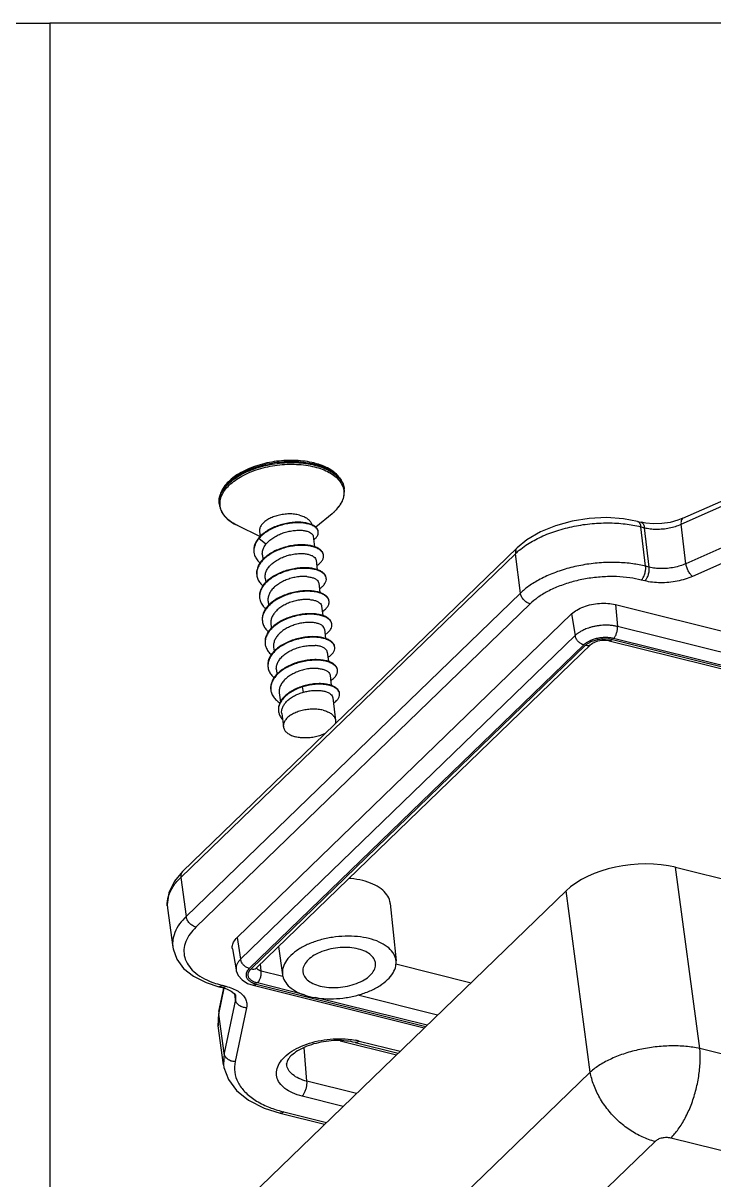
# Model space of a CAD drawing. Header units: millimetres. Extents: x 1786 to 3857, y -2202 to -1928.
# Drawn here: x 3268.1 to 3298.3, y -2129.1 to -2078.5 of the extents above; entities that cross this region are included whole.
import ezdxf

# ---------------------------------------------------------------- set-up
doc = ezdxf.new("R2010")
doc.units = ezdxf.units.MM
doc.layers.add('3_ALL_AXES', color=7, linetype='Continuous')

# ---------------------------------------------------------------- blocks, each defined once
blk = doc.blocks.new('*u238')
at = {"color": 7, "linetype": 'Continuous'}
for p, q in [((2.655, 8.174, 0), (16.872, 21.926, 0)), ((5.485, 5.141, 0), (19.702, 18.893, 0)), ((-21.062, 13.769, 0), (1.971, 8.027, 0)), ((6.547, -2.784, 0), (21.18, 11.371, 0)), ((-22.334, 9.854, 0), (0.698, 4.112, 0)), ((18.891, 6.88, 0), (17.02, 7.347, 0)), ((19.046, 6.94, 0), (17.101, 7.425, 0)), ((16.288, 6.639, 0), (18.086, 6.19, 0)), ((15.711, 6.081, 0), (17.874, 5.542, 0)), ((5.485, 5.141, 0), (6.547, -2.784, 0)), ((17.874, 5.542, 0), (18.001, 4.072, 0)), ((20.511, 2.329, 0), (21.009, 4.682, 0)), ((21.499, 4.319, 0), (21.521, 4.827, 0)), ((21.52, 4.83, 0), (21.749, 3.121, 0)), ((0.698, 4.112, 0), (1.76, -3.814, 0)), ((15.597, 3.783, 0), (13.799, 4.231, 0)), ((15.769, 3.85, 0), (13.889, 4.318, 0)), ((16.416, 3.772, 0), (13.958, 4.385, 0)), ((21.001, 1.966, 0), (21.499, 4.319, 0)), ((21.499, 4.319, 0), (21.728, 2.61, 0)), ((12.625, 3.096, 0), (17.521, 1.875, 0)), ((20.09, 1.293, 0), (12.673, 3.142, 0)), ((20.228, 1.347, 0), (12.745, 3.212, 0)), ((21.749, 3.121, 0), (21.728, 2.61, 0)), ((12.161, 2.647, 0), (15.654, 1.776, 0)), ((21.728, 2.61, 0), (21.487, 1.474, 0)), ((21.723, 2.493, 0), (21.728, 2.611, 0)), ((1.76, -3.814, 0), (-21.948, 2.097, 0)), ((21.723, 2.493, 0), (21.506, 1.468, 0)), ((17.985, 1.759, 0), (20.042, 1.246, 0)), ((20.995, 1.816, 0), (21.001, 1.966, 0)), ((20.995, 1.813, 0), (20.995, 1.816, 0)), ((21.001, 1.966, 0), (21.031, 1.741, 0)), ((13.986, 0.415, 0), (10.701, 1.234, 0)), ((21.574, 1.447, 0), (21.387, 1.504, 0)), ((21.578, 1.347, 0), (21.419, 1.387, 0)), ((21.733, 1.407, 0), (21.574, 1.447, 0)), ((20.082, 0.585, 0), (5.453, -13.567, 0)), ((20.319, 0.632, 0), (5.69, -13.519, 0)), ((5.768, -13.539, 0), (20.398, 0.613, 0)), ((18.924, 0.961, 0), (19.872, 0.724, 0)), ((19.119, -0.347, 0), (18.942, 0.887, 0)), ((19.872, 0.724, 0), (19.901, 0.409, 0)), ((21.132, -0.252, 0), (20.97, 0.677, 0)), ((6.146, -13.943, 0), (20.775, 0.208, 0)), ((14.234, -2.235, 0), (13.98, 0.281, 0)), ((20.93, -0.737, 0), (20.775, 0.208, 0)), ((23.737, -0.319, 0), (23.737, -0.318, 0)), ((23.97, -2.027, 0), (23.737, -0.318, 0)), ((20.93, -0.737, 0), (6.301, -14.889, 0)), ((8.117, -15.33, 0), (22.728, -1.196, 0)), ((8.543, -15.798, 0), (23.154, -1.664, 0)), ((23.388, -3.374, 0), (23.154, -1.664, 0)), ((23.388, -3.374, 0), (8.758, -17.526, 0)), ((23.313, -3.631, 0), (8.683, -17.784, 0)), ((-19.234, -7.91, 0), (4.468, -13.819, 0)), ((4.516, -13.772, 0), (-19.185, -7.863, 0)), ((4.654, -13.718, 0), (-19.048, -7.809, 0)), ((-19.403, -8.432, 0), (4.298, -14.341, 0)), ((4.387, -15.3, 0), (-19.315, -9.391, 0)), ((18.019, -11.471, 0), (18.064, -11.702, 0)), ((18.061, -11.703, 0), (18.064, -11.702, 0)), ((18.064, -11.702, 0), (18.067, -11.727, 0)), ((6.301, -14.889, 0), (6.146, -13.943, 0)), ((4.387, -15.3, 0), (4.298, -14.341, 0)), ((8.543, -15.798, 0), (8.758, -17.526, 0)), ((-2.561, -18.118, 0), (1.014, -16.532, 0)), ((3.098, -16.336, 0), (3.257, -16.375, 0)), ((-2.269, -18.673, 0), (1.305, -17.087, 0)), ((1.305, -17.087, 0), (1.515, -18.813, 0)), ((2.909, -16.936, 0), (3.118, -18.663, 0)), ((2.909, -16.936, 0), (3.067, -16.976, 0)), ((3.067, -16.976, 0), (3.282, -18.703, 0)), ((19.666, -17.941, 0), (19.983, -18.184, 0)), ((19.983, -18.184, 0), (19.986, -18.209, 0)), ((3.282, -18.703, 0), (3.118, -18.663, 0)), ((1.445, -19.072, 0), (-2.13, -20.658, 0)), ((1.515, -18.813, 0), (-2.059, -20.399, 0)), ((3.423, -18.94, 0), (3.259, -18.899, 0))]:
    blk.add_line(p, q, dxfattribs=at)
at = {"color": 7, "linetype": 'Continuous', "elevation": 0}
for points in [[(21.521, 4.827), (21.503, 4.935), (21.311, 5.464), (20.95, 5.949), (20.427, 6.37), (19.749, 6.715), (19.046, 6.94)], [(21.723, 2.493), (21.763, 2.797), (21.749, 3.121)], [(21.387, 1.504), (21.191, 1.598), (21.059, 1.701), (21.003, 1.783), (20.995, 1.816)], [(20.97, 0.676), (20.963, 0.71), (20.875, 0.923), (20.71, 1.112), (20.468, 1.264), (20.228, 1.347)], [(23.737, -0.319), (23.724, -0.242), (23.566, 0.201), (23.266, 0.605), (22.835, 0.953), (22.288, 1.23), (21.733, 1.407)], [(20.098, 0.602), (20.096, 0.599), (20.083, 0.585)], [(23.313, -3.631), (23.669, -3.209), (23.913, -2.702), (23.984, -2.185), (23.97, -2.024)], [(5.453, -13.567), (5.394, -13.611), (5.293, -13.663), (5.151, -13.709), (4.985, -13.737), (4.82, -13.742), (4.683, -13.725), (4.654, -13.718)], [(3.423, -18.94), (4.038, -19.054), (4.774, -19.102), (5.529, -19.066), (6.279, -18.948), (7, -18.75), (7.666, -18.476), (8.254, -18.134), (8.683, -17.783)], [(1.445, -19.072), (1.663, -18.987), (2, -18.896), (2.36, -18.842), (2.719, -18.83), (3.053, -18.858), (3.259, -18.899)]]:
    blk.add_lwpolyline(points, dxfattribs=at)
at = {"color": 7, "linetype": 'Continuous'}
for centre, radius, start, end in [((17.552, 1.508, 0), 5.537, 74.6727, 76.0025), ((16.344, 6.782, 0), 3.09, 256.0198, 258.9553), ((20.545, -2.798, 0), 4.272, 74.2679, 76.0081), ((22.849, -2.183, 0), 1.132, 3.1537, 7.9183), ((18.558, -10.7, 0), 0.563, 4.3758, 6.9236), ((16.71, -11.374, 0), 0.265, 186.7707, 194.6499), ((18.826, -11.64, 0), 0.633, 4.6705, 6.9506), ((17.305, -9.301, 0), 2.543, 287.4442, 287.5763), ((16.814, -12.396, 0), 0.278, 186.7549, 194.644), ((18.955, -12.642, 0), 0.626, 4.6256, 6.9157), ((16.926, -13.4, 0), 0.268, 186.9282, 192.1784), ((19.09, -13.646, 0), 0.614, 4.6532, 6.9995), ((4.817, -12.502, 0), 1.306, 262.1908, 263.2832), ((17.069, -14.401, 0), 0.288, 187.1594, 192.1282), ((19.196, -14.652, 0), 0.631, 4.6816, 6.974), ((17.187, -15.407, 0), 0.283, 186.8411, 197.2381), ((19.319, -15.655, 0), 0.631, 4.6365, 6.9169), ((17.293, -16.413, 0), 0.267, 186.7772, 192.075), ((19.458, -16.657, 0), 0.614, 4.6428, 6.9661), ((6.628, -15.316, 0), 3.069, 309.8397, 313.9474), ((17.431, -17.413, 0), 0.282, 187.1636, 192.1992), ((19.571, -17.663, 0), 0.624, 1.724, 7.0026), ((19.058, -17.414, 0), 1.203, 319.4745, 320.2192), ((19.064, -17.441, 0), 1.2, 320.2183, 321.1239), ((17.632, -18.444, 0), 0.254, 187.1377, 192.7807), ((17.644, -20.441, 0), 1.448, 141.9547, 145.5692), ((20.916, -19.769, 0), 0.793, 3.4027, 6.9283), ((17.312, -20.246, 0), 1.061, 156.5211, 156.7611), ((17.021, -20.245, 0), 0.782, 186.9356, 190.4967), ((18.382, -18.24, 0), 3.351, 255.3074, 256.0025)]:
    blk.add_arc(centre, radius, start, end, dxfattribs=at)
blk.add_ellipse((3.585, -2.041, 0), major_axis=(3.475, 0.422), ratio=0.539083, start_param=-2.187859, end_param=-0.618965, dxfattribs=at)
for points, start_tangent, end_tangent in [([(1.971, 8.027, 0), (2.059, 8.011, 0), (2.153, 8.006, 0), (2.25, 8.011, 0), (2.347, 8.026, 0), (2.439, 8.051, 0), (2.523, 8.085, 0), (2.596, 8.127, 0), (2.655, 8.174, 0)], (0.970324, -0.241807), (0.718843, 0.695172)), ([(2.655, 8.174, 0), (3.212, 7.977, 0), (3.757, 7.671, 0), (4.264, 7.27, 0), (4.71, 6.792, 0), (5.073, 6.261, 0), (5.335, 5.702, 0), (5.485, 5.141, 0)], (0.9703, -0.241905), (0.162235, -0.986752)), ([(1.971, 8.027, 0), (1.639, 7.639, 0), (1.338, 7.151, 0), (1.08, 6.585, 0), (0.88, 5.969, 0), (0.746, 5.331, 0), (0.684, 4.702, 0), (0.698, 4.112, 0)], (-0.718749, -0.695269), (0.091956, -0.995763)), ([(18.891, 6.88, 0), (18.984, 6.938, 0), (19.046, 6.939, 0)], (0.718749, 0.695269), (0.976112, -0.21727)), ([(21.009, 4.682, 0), (21.029, 5.145, 0), (20.887, 5.592, 0), (20.588, 6.004, 0), (20.142, 6.365, 0), (19.568, 6.66, 0), (19.016, 6.847, 0)], (0.206795, 0.978384), (-0.964403, 0.264435)), ([(18.086, 6.19, 0), (18.5, 6.05, 0), (18.836, 5.855, 0), (19.071, 5.616, 0), (19.194, 5.345, 0), (19.198, 5.057, 0), (19.084, 4.765, 0), (18.858, 4.484, 0), (18.53, 4.228, 0), (18.117, 4.011, 0), (17.64, 3.843, 0), (17.123, 3.732, 0), (16.592, 3.684, 0), (16.073, 3.702, 0), (15.752, 3.749, 0)], (0.9703, -0.241905), (-0.981416, 0.191894)), ([(18.086, 6.19, 0), (18.01, 6.096, 0), (17.946, 5.971, 0), (17.9, 5.829, 0), (17.875, 5.681, 0), (17.874, 5.542, 0)], (-0.718749, -0.695269), (0.086257, -0.996273)), ([(0.698, 4.112, 0), (1.308, 4.021, 0), (1.966, 3.998, 0), (2.645, 4.043, 0), (3.32, 4.154, 0), (3.965, 4.327, 0), (4.556, 4.555, 0), (5.069, 4.83, 0), (5.485, 5.141, 0)], (0.978238, -0.207485), (0.744127, 0.668039)), ([(17.874, 5.542, 0), (18.226, 5.419, 0), (18.502, 5.248, 0), (18.683, 5.039, 0), (18.76, 4.804, 0), (18.762, 4.784, 0)], (0.9703, -0.241905), (0.05798, -0.998318)), ([(15.769, 3.85, 0), (16.152, 3.783, 0), (16.583, 3.764, 0), (17.035, 3.798, 0), (17.478, 3.885, 0), (17.883, 4.015, 0), (18.224, 4.178, 0), (18.484, 4.356, 0), (18.655, 4.528, 0), (18.743, 4.677, 0), (18.762, 4.784, 0)], (0.9703, -0.241905), (-0.059281, 0.998241)), ([(21.009, 4.682, 0), (21.182, 4.657, 0), (21.336, 4.58, 0), (21.447, 4.461, 0), (21.499, 4.319, 0)], (0.999745, 0.022599), (0.13124, -0.991351)), ([(15.597, 3.783, 0), (15.678, 3.839, 0), (15.756, 3.852, 0), (15.769, 3.85, 0)], (0.718749, 0.695269), (0.967225, -0.253921)), ([(21.419, 1.387, 0), (21.128, 1.481, 0), (20.882, 1.608, 0), (20.692, 1.762, 0), (20.564, 1.938, 0), (20.503, 2.13, 0), (20.511, 2.329, 0)], (-0.970283, 0.241971), (0.206893, 0.978363)), ([(20.511, 2.329, 0), (20.684, 2.304, 0), (20.838, 2.227, 0), (20.949, 2.108, 0), (21.001, 1.966, 0)], (0.999745, 0.022599), (0.13124, -0.991351)), ([(17.769, 1.833, 0), (17.266, 1.918, 0), (16.72, 1.936, 0), (16.166, 1.886, 0), (15.621, 1.769, 0), (15.124, 1.593, 0), (14.69, 1.364, 0), (14.347, 1.097, 0), (14.109, 0.803, 0), (13.989, 0.496, 0), (13.98, 0.281, 0)], (-0.9703, 0.241905), (0.098156, -0.995171)), ([(18.942, 0.887, 0), (18.932, 0.944, 0), (18.803, 1.229, 0), (18.559, 1.478, 0), (18.207, 1.684, 0), (17.769, 1.833, 0)], (-0.138989, 0.990294), (-0.9703, 0.241905)), ([(17.299, 1.378, 0), (16.92, 1.438, 0), (16.51, 1.438, 0), (16.096, 1.38, 0), (15.708, 1.266, 0), (15.371, 1.105, 0), (15.108, 0.907, 0), (14.938, 0.686, 0), (14.872, 0.457, 0), (14.874, 0.385, 0)], (-0.9703, 0.241905), (0.104394, -0.994536)), ([(18.049, 0.772, 0), (18.012, 0.902, 0), (17.864, 1.101, 0), (17.621, 1.263, 0), (17.299, 1.378, 0)], (-0.14401, 0.989576), (-0.9703, 0.241905)), ([(20.042, 1.246, 0), (19.967, 1.147, 0), (19.908, 1.014, 0), (19.875, 0.866, 0), (19.872, 0.724, 0)], (-0.71875, -0.695269), (0.091956, -0.995763)), ([(20.042, 1.246, 0), (20.107, 1.228, 0), (20.168, 1.205, 0), (20.225, 1.179, 0), (20.275, 1.151, 0), (20.319, 1.12, 0), (20.358, 1.085, 0), (20.394, 1.043, 0), (20.423, 0.994, 0), (20.442, 0.938, 0), (20.446, 0.873, 0), (20.432, 0.8, 0), (20.392, 0.719, 0), (20.319, 0.632, 0)], (0.970302, -0.241895), (-0.718957, -0.695054)), ([(20.09, 1.293, 0), (20.171, 1.344, 0), (20.227, 1.346, 0)], (0.718749, 0.695269), (0.976001, -0.217768)), ([(20.309, 1.21, 0), (20.269, 1.231, 0), (20.229, 1.248, 0), (20.192, 1.263, 0), (20.156, 1.275, 0), (20.122, 1.285, 0), (20.09, 1.293, 0)], (-0.878403, 0.477921), (-0.9703, 0.241904)), ([(20.398, 0.613, 0), (20.423, 0.639, 0), (20.448, 0.668, 0), (20.473, 0.701, 0), (20.495, 0.737, 0), (20.515, 0.777, 0), (20.529, 0.821, 0), (20.538, 0.869, 0), (20.537, 0.922, 0), (20.526, 0.978, 0), (20.502, 1.033, 0), (20.469, 1.082, 0), (20.431, 1.124, 0), (20.391, 1.158, 0), (20.35, 1.186, 0), (20.309, 1.21, 0)], (0.718753, 0.695265), (-0.878403, 0.477921)), ([(21.419, 1.387, 0), (21.512, 1.445, 0), (21.574, 1.446, 0)], (0.718749, 0.695269), (0.97615, -0.217097)), ([(21.578, 1.347, 0), (21.616, 1.379, 0)], (0.718749, 0.695269), (0.818754, 0.574144)), ([(21.616, 1.379, 0), (21.671, 1.405, 0)], (0.818754, 0.574144), (0.969531, 0.24497)), ([(21.671, 1.405, 0), (21.732, 1.407, 0)], (0.969531, 0.24497), (0.976121, -0.217228)), ([(22.728, -1.196, 0), (22.982, -0.905, 0), (23.167, -0.573, 0), (23.251, -0.222, 0), (23.219, 0.125, 0), (23.073, 0.45, 0), (22.815, 0.748, 0), (22.457, 1.005, 0), (22.029, 1.206, 0), (21.703, 1.314, 0)], (0.718703, 0.695317), (-0.962493, 0.271306)), ([(15.157, -0.694, 0), (15.66, -0.78, 0), (16.205, -0.798, 0), (16.76, -0.748, 0), (17.304, -0.631, 0), (17.802, -0.455, 0), (18.236, -0.226, 0), (18.579, 0.042, 0), (18.817, 0.336, 0), (18.936, 0.643, 0), (18.942, 0.887, 0)], (0.9703, -0.241905), (-0.138989, 0.990294)), ([(15.627, -0.24, 0), (16.006, -0.299, 0), (16.416, -0.3, 0), (16.829, -0.241, 0), (17.218, -0.128, 0), (17.555, 0.034, 0), (17.817, 0.231, 0), (17.987, 0.452, 0), (18.054, 0.681, 0), (18.049, 0.772, 0)], (0.9703, -0.241905), (-0.14401, 0.989576)), ([(19.872, 0.724, 0), (19.907, 0.715, 0), (19.94, 0.702, 0), (19.97, 0.689, 0), (19.997, 0.673, 0), (20.02, 0.657, 0), (20.041, 0.638, 0), (20.06, 0.616, 0), (20.076, 0.59, 0), (20.079, 0.581, 0)], (0.9703, -0.241904), (0.363458, -0.931611)), ([(20.319, 0.632, 0), (20.196, 0.639, 0), (20.097, 0.597, 0), (20.083, 0.585, 0)], (-0.9703, 0.241905), (-0.716318, -0.697774)), ([(20.398, 0.613, 0), (20.527, 0.557, 0), (20.643, 0.461, 0), (20.73, 0.339, 0), (20.775, 0.208, 0)], (0.9703, -0.241905), (0.162235, -0.986752)), ([(20.775, 0.208, 0), (20.811, 0.245, 0), (20.847, 0.287, 0), (20.882, 0.333, 0), (20.914, 0.385, 0), (20.941, 0.442, 0), (20.962, 0.504, 0), (20.974, 0.573, 0), (20.973, 0.648, 0), (20.97, 0.676, 0)], (0.718747, 0.695272), (-0.171214, 0.985234)), ([(13.98, 0.281, 0), (13.994, 0.194, 0), (14.123, -0.09, 0), (14.367, -0.34, 0), (14.719, -0.546, 0), (15.157, -0.694, 0)], (0.098156, -0.995171), (0.9703, -0.241905)), ([(14.874, 0.385, 0), (14.914, 0.236, 0), (15.062, 0.038, 0), (15.305, -0.125, 0), (15.627, -0.24, 0)], (0.104394, -0.994536), (0.9703, -0.241905)), ([(21.132, -0.252, 0), (21.137, -0.343, 0), (21.08, -0.543, 0), (20.93, -0.737, 0)], (0.173464, -0.98484), (-0.718749, -0.695269)), ([(23.154, -1.664, 0), (23.441, -1.336, 0), (23.65, -0.961, 0), (23.744, -0.565, 0), (23.737, -0.319, 0)], (0.718101, 0.695939), (-0.133602, 0.991035)), ([(22.728, -1.196, 0), (22.876, -1.261, 0), (23.01, -1.372, 0), (23.107, -1.514, 0), (23.154, -1.664, 0)], (0.9703, -0.241905), (0.129491, -0.991581)), ([(14.234, -2.235, 0), (14.248, -2.323, 0), (14.38, -2.614, 0), (14.63, -2.869, 0), (14.989, -3.079, 0), (15.436, -3.231, 0)], (0.098159, -0.995171), (0.9703, -0.241905)), ([(23.979, -2.121, 0), (23.926, -2.55, 0), (23.721, -2.978, 0), (23.388, -3.374, 0)], (0.054991, -0.998487), (-0.718021, -0.696022)), ([(15.436, -3.231, 0), (15.949, -3.318, 0), (16.044, -3.327, 0)], (0.9703, -0.241905), (0.997127, -0.075746)), ([(23.313, -3.631, 0), (23.377, -3.527, 0), (23.388, -3.374, 0)], (0.715264, 0.698854), (-0.129491, 0.991581)), ([(18.977, -10.541, 0), (18.975, -10.675, 0), (18.933, -10.818, 0), (18.853, -10.957, 0), (18.739, -11.087, 0), (18.592, -11.207, 0), (18.417, -11.314, 0), (18.222, -11.403, 0), (18.019, -11.471, 0)], (0.120904, -0.992664), (-0.963389, -0.268106)), ([(19.117, -10.632, 0), (19.114, -10.611, 0), (19.068, -10.461, 0), (18.982, -10.322, 0), (18.949, -10.283, 0)], (-0.1206, 0.992701), (-0.671581, 0.740931)), ([(16.715, -10.989, 0), (16.712, -10.991, 0), (16.58, -11.099, 0), (16.491, -11.213, 0), (16.449, -11.328, 0), (16.447, -11.405, 0)], (-0.831727, -0.555184), (0.118494, -0.992955)), ([(18.064, -11.702, 0), (18.301, -11.614, 0), (18.519, -11.505, 0), (18.711, -11.378, 0), (18.871, -11.237, 0), (18.994, -11.085, 0), (19.077, -10.927, 0), (19.117, -10.768, 0), (19.119, -10.657, 0)], (0.954009, 0.299778), (-0.07635, 0.997081)), ([(18.073, -11.725, 0), (18.304, -11.639, 0), (18.522, -11.53, 0), (18.714, -11.403, 0), (18.874, -11.262, 0), (18.997, -11.11, 0), (19.08, -10.952, 0), (19.12, -10.793, 0), (19.12, -10.657, 0)], (0.953316, 0.301976), (-0.1206, 0.992701)), ([(19.455, -11.563, 0), (19.439, -11.48, 0), (19.368, -11.31, 0), (19.248, -11.153, 0), (19.083, -11.014, 0), (19.057, -10.996, 0)], (-0.121015, 0.992651), (-0.835075, 0.550136)), ([(16.45, -11.43, 0), (16.457, -11.466, 0), (16.509, -11.571, 0), (16.606, -11.663, 0), (16.743, -11.74, 0), (16.916, -11.797, 0), (17.118, -11.832, 0), (17.342, -11.843, 0), (17.581, -11.829, 0), (17.825, -11.79, 0), (18.067, -11.727, 0)], (0.118494, -0.992955), (0.954009, 0.299778)), ([(16.454, -11.441, 0), (16.506, -11.546, 0), (16.603, -11.638, 0), (16.74, -11.715, 0), (16.913, -11.772, 0), (17.115, -11.807, 0), (17.339, -11.818, 0), (17.578, -11.804, 0), (17.822, -11.765, 0), (18.061, -11.703, 0)], (0.253551, -0.967322), (0.95441, 0.298498)), ([(16.541, -12.453, 0), (16.548, -12.491, 0), (16.605, -12.604, 0), (16.71, -12.703, 0), (16.861, -12.786, 0), (17.053, -12.847, 0), (17.277, -12.883, 0), (17.527, -12.893, 0), (17.794, -12.875, 0), (18.067, -12.829, 0), (18.339, -12.754, 0), (18.599, -12.654, 0), (18.837, -12.529, 0), (19.046, -12.384, 0), (19.219, -12.222, 0), (19.348, -12.048, 0), (19.43, -11.867, 0), (19.462, -11.685, 0), (19.458, -11.588, 0)], (0.11822, -0.992987), (-0.121015, 0.992651)), ([(16.545, -12.466, 0), (16.602, -12.578, 0), (16.707, -12.678, 0), (16.858, -12.76, 0), (17.05, -12.822, 0), (17.274, -12.858, 0), (17.524, -12.868, 0), (17.791, -12.85, 0), (18.064, -12.804, 0), (18.336, -12.729, 0), (18.595, -12.629, 0), (18.834, -12.504, 0), (19.043, -12.359, 0), (19.216, -12.197, 0), (19.345, -12.023, 0), (19.427, -11.842, 0), (19.459, -11.659, 0), (19.457, -11.588, 0)], (0.253453, -0.967348), (-0.081426, 0.996679)), ([(17.269, -11.54, 0), (17.097, -11.509, 0), (16.952, -11.458, 0), (16.842, -11.39, 0), (16.773, -11.311, 0), (16.744, -11.229, 0)], (-0.993521, 0.11365), (-0.123392, 0.992358)), ([(18.019, -11.471, 0), (17.825, -11.516, 0), (17.63, -11.542, 0), (17.441, -11.55, 0), (17.269, -11.54, 0)], (-0.963389, -0.268106), (-0.993521, 0.11365)), ([(17.387, -12.507, 0), (17.585, -12.511, 0), (17.798, -12.493, 0), (18.018, -12.449, 0), (18.236, -12.383, 0), (18.444, -12.293, 0), (18.634, -12.184, 0), (18.799, -12.057, 0), (18.931, -11.917, 0), (19.025, -11.768, 0), (19.079, -11.613, 0), (19.089, -11.459, 0), (19.087, -11.436, 0)], (0.996245, -0.086581), (-0.121821, 0.992552)), ([(16.836, -11.983, 0), (16.827, -11.989, 0), (16.683, -12.102, 0), (16.587, -12.222, 0), (16.54, -12.346, 0), (16.538, -12.428, 0)], (-0.844246, -0.535956), (0.11822, -0.992987)), ([(19.577, -12.567, 0), (19.573, -12.537, 0), (19.517, -12.363, 0), (19.411, -12.202, 0), (19.31, -12.1, 0)], (-0.120448, 0.99272), (-0.750784, 0.660548)), ([(16.664, -13.457, 0), (16.664, -13.46, 0), (16.705, -13.575, 0), (16.797, -13.679, 0), (16.935, -13.767, 0), (17.115, -13.835, 0), (17.33, -13.879, 0), (17.573, -13.897, 0), (17.836, -13.888, 0), (18.108, -13.85, 0), (18.382, -13.783, 0), (18.646, -13.69, 0), (18.891, -13.572, 0), (19.11, -13.433, 0), (19.294, -13.275, 0), (19.437, -13.105, 0), (19.534, -12.925, 0), (19.581, -12.743, 0), (19.58, -12.592, 0)], (0.120571, -0.992705), (-0.120448, 0.99272)), ([(16.665, -13.457, 0), (16.702, -13.55, 0), (16.794, -13.654, 0), (16.932, -13.742, 0), (17.111, -13.81, 0), (17.327, -13.854, 0), (17.57, -13.872, 0), (17.833, -13.863, 0), (18.105, -13.824, 0), (18.379, -13.758, 0), (18.643, -13.665, 0), (18.888, -13.547, 0), (19.107, -13.408, 0), (19.291, -13.25, 0), (19.434, -13.08, 0), (19.531, -12.9, 0), (19.577, -12.718, 0), (19.58, -12.592, 0)], (0.210191, -0.97766), (-0.080682, 0.99674)), ([(17.387, -12.507, 0), (17.213, -12.48, 0), (17.068, -12.432, 0), (16.958, -12.367, 0), (16.889, -12.289, 0), (16.865, -12.217, 0)], (-0.996245, 0.086581), (-0.126151, 0.992011)), ([(19.209, -12.44, 0), (19.211, -12.459, 0), (19.202, -12.615, 0), (19.148, -12.771, 0), (19.055, -12.919, 0), (18.924, -13.059, 0), (18.758, -13.187, 0), (18.565, -13.298, 0), (18.357, -13.387, 0), (18.142, -13.453, 0), (17.921, -13.496, 0), (17.706, -13.516, 0), (17.509, -13.511, 0)], (0.121989, -0.992531), (-0.996245, 0.086581)), ([(16.958, -12.988, 0), (16.844, -13.071, 0), (16.733, -13.19, 0), (16.671, -13.313, 0), (16.661, -13.432, 0)], (-0.843977, -0.536379), (0.120571, -0.992705)), ([(19.7, -13.571, 0), (19.661, -13.418, 0), (19.57, -13.252, 0), (19.436, -13.106, 0)], (-0.121772, 0.992558), (-0.748187, 0.663488)), ([(5.69, -13.519, 0), (5.646, -13.559, 0), (5.595, -13.597, 0), (5.538, -13.632, 0), (5.477, -13.665, 0), (5.414, -13.694, 0)], (-0.718748, -0.695271), (-0.920636, -0.390422)), ([(5.69, -13.519, 0), (5.567, -13.512, 0), (5.467, -13.554, 0), (5.453, -13.567, 0)], (-0.9703, 0.241906), (-0.714728, -0.699402)), ([(5.518, -13.707, 0), (5.53, -13.701, 0), (5.581, -13.674, 0), (5.625, -13.649, 0), (5.663, -13.624, 0), (5.696, -13.601, 0), (5.724, -13.579, 0), (5.748, -13.558, 0), (5.768, -13.539, 0)], (0.901556, 0.432662), (0.718748, 0.695271)), ([(5.768, -13.539, 0), (5.897, -13.595, 0), (6.014, -13.69, 0), (6.101, -13.812, 0), (6.146, -13.943, 0)], (0.9703, -0.241905), (0.162235, -0.986752)), ([(16.786, -14.461, 0), (16.81, -14.546, 0), (16.887, -14.654, 0), (17.012, -14.747, 0), (17.18, -14.821, 0), (17.385, -14.873, 0), (17.621, -14.899, 0), (17.879, -14.897, 0), (18.149, -14.868, 0), (18.423, -14.81, 0), (18.691, -14.725, 0), (18.943, -14.614, 0), (19.171, -14.48, 0), (19.366, -14.328, 0), (19.522, -14.161, 0), (19.633, -13.983, 0), (19.694, -13.801, 0), (19.705, -13.619, 0), (19.703, -13.596, 0)], (0.124405, -0.992232), (-0.121772, 0.992558)), ([(16.787, -14.461, 0), (16.807, -14.521, 0), (16.884, -14.629, 0), (17.008, -14.722, 0), (17.177, -14.796, 0), (17.382, -14.847, 0), (17.618, -14.874, 0), (17.876, -14.872, 0), (18.146, -14.843, 0), (18.42, -14.785, 0), (18.688, -14.699, 0), (18.94, -14.589, 0), (19.168, -14.455, 0), (19.363, -14.303, 0), (19.519, -14.136, 0), (19.63, -13.958, 0), (19.691, -13.776, 0), (19.702, -13.596, 0)], (0.209897, -0.977723), (-0.08112, 0.996704)), ([(16.987, -13.221, 0), (17.012, -13.294, 0), (17.081, -13.371, 0), (17.191, -13.437, 0), (17.336, -13.484, 0), (17.509, -13.511, 0)], (0.126116, -0.992016), (0.996245, -0.086581)), ([(17.632, -14.515, 0), (17.828, -14.52, 0), (18.043, -14.5, 0), (18.264, -14.457, 0), (18.479, -14.391, 0), (18.686, -14.303, 0), (18.879, -14.192, 0), (19.045, -14.064, 0), (19.177, -13.924, 0), (19.27, -13.776, 0), (19.324, -13.62, 0), (19.334, -13.463, 0), (19.332, -13.444, 0)], (0.996245, -0.086581), (-0.122014, 0.992528)), ([(4.468, -13.819, 0), (4.393, -13.918, 0), (4.335, -14.051, 0), (4.301, -14.199, 0), (4.298, -14.341, 0)], (-0.718749, -0.695269), (0.091956, -0.995763)), ([(4.298, -14.341, 0), (4.36, -14.355, 0), (4.431, -14.368, 0), (4.511, -14.38, 0), (4.601, -14.39, 0), (4.702, -14.396, 0), (4.813, -14.398, 0), (4.937, -14.394, 0), (5.076, -14.381, 0), (5.225, -14.36, 0), (5.373, -14.329, 0), (5.509, -14.291, 0), (5.626, -14.252, 0), (5.724, -14.212, 0), (5.808, -14.174, 0), (5.88, -14.136, 0), (5.943, -14.099, 0), (5.997, -14.064, 0), (6.043, -14.031, 0), (6.082, -14, 0), (6.116, -13.971, 0), (6.146, -13.943, 0)], (0.970301, -0.241903), (0.718748, 0.695271)), ([(4.468, -13.819, 0), (4.512, -13.829, 0), (4.561, -13.838, 0), (4.618, -13.847, 0), (4.681, -13.853, 0), (4.752, -13.858, 0), (4.83, -13.859, 0), (4.917, -13.856, 0), (5.015, -13.847, 0), (5.12, -13.832, 0), (5.224, -13.81, 0), (5.32, -13.784, 0), (5.402, -13.756, 0), (5.472, -13.728, 0), (5.518, -13.707, 0)], (0.970299, -0.241909), (0.901556, 0.432662)), ([(4.516, -13.772, 0), (4.597, -13.721, 0), (4.654, -13.719, 0)], (0.718749, 0.695269), (0.976001, -0.217768)), ([(4.64, -13.796, 0), (4.516, -13.772, 0)], (-0.990718, 0.135935), (-0.970236, 0.242161)), ([(5.414, -13.694, 0), (5.343, -13.722, 0), (5.26, -13.748, 0), (5.165, -13.772, 0), (5.059, -13.791, 0), (4.939, -13.804, 0), (4.807, -13.808, 0), (4.664, -13.799, 0)], (-0.920636, -0.390422), (-0.993129, 0.117022)), ([(17.08, -13.992, 0), (17.008, -14.041, 0), (16.883, -14.158, 0), (16.807, -14.28, 0), (16.781, -14.403, 0), (16.783, -14.436, 0)], (-0.843488, -0.537147), (0.124405, -0.992232)), ([(19.725, -14.304, 0), (19.6, -14.149, 0), (19.556, -14.108, 0)], (-0.528153, 0.849149), (-0.750389, 0.660996)), ([(16.909, -15.465, 0), (16.92, -15.516, 0), (16.981, -15.627, 0), (17.092, -15.725, 0), (17.248, -15.805, 0), (17.443, -15.864, 0), (17.671, -15.898, 0), (17.923, -15.905, 0), (18.191, -15.884, 0), (18.465, -15.834, 0), (18.735, -15.757, 0), (18.993, -15.653, 0), (19.229, -15.526, 0), (19.434, -15.379, 0), (19.603, -15.216, 0), (19.727, -15.041, 0), (19.804, -14.859, 0), (19.83, -14.677, 0), (19.825, -14.6, 0)], (0.119766, -0.992802), (-0.121407, 0.992603)), ([(16.917, -15.491, 0), (16.978, -15.602, 0), (17.089, -15.7, 0), (17.245, -15.78, 0), (17.44, -15.839, 0), (17.668, -15.873, 0), (17.92, -15.88, 0), (18.188, -15.858, 0), (18.462, -15.809, 0), (18.732, -15.732, 0), (18.99, -15.628, 0), (19.226, -15.501, 0), (19.431, -15.354, 0), (19.599, -15.191, 0), (19.724, -15.016, 0), (19.801, -14.834, 0), (19.827, -14.652, 0), (19.825, -14.6, 0)], (0.297134, -0.954836), (-0.081606, 0.996665)), ([(17.11, -14.225, 0), (17.135, -14.298, 0), (17.203, -14.376, 0), (17.314, -14.441, 0), (17.458, -14.488, 0), (17.632, -14.515, 0)], (0.126085, -0.992019), (0.996245, -0.086581)), ([(17.755, -15.519, 0), (17.947, -15.524, 0), (18.153, -15.506, 0), (18.367, -15.466, 0), (18.58, -15.403, 0), (18.784, -15.319, 0), (18.972, -15.215, 0), (19.137, -15.095, 0), (19.272, -14.961, 0), (19.373, -14.817, 0), (19.436, -14.668, 0), (19.458, -14.517, 0), (19.454, -14.448, 0)], (0.996245, -0.086581), (-0.121263, 0.99262)), ([(19.822, -14.575, 0), (19.801, -14.473, 0), (19.725, -14.304, 0)], (-0.121407, 0.992603), (-0.528153, 0.849149)), ([(6.301, -14.889, 0), (6.07, -15.062, 0), (5.775, -15.203, 0), (5.438, -15.302, 0), (5.079, -15.353, 0), (4.72, -15.353, 0), (4.387, -15.3, 0)], (-0.718749, -0.695269), (-0.9703, 0.241905)), ([(17.203, -14.996, 0), (17.177, -15.013, 0), (17.038, -15.127, 0), (16.947, -15.248, 0), (16.906, -15.371, 0), (16.906, -15.44, 0)], (-0.843836, -0.5366), (0.119766, -0.992802)), ([(19.945, -15.579, 0), (19.937, -15.53, 0), (19.875, -15.357, 0), (19.764, -15.197, 0), (19.678, -15.111, 0)], (-0.120457, 0.992719), (-0.751106, 0.660182)), ([(3.257, -16.375, 0), (3.755, -16.471, 0), (4.339, -16.522, 0), (4.972, -16.512, 0), (5.615, -16.438, 0), (6.235, -16.305, 0), (6.824, -16.113, 0), (7.352, -15.872, 0), (7.788, -15.603, 0), (8.117, -15.33, 0)], (0.970311, -0.24186), (0.718796, 0.695221)), ([(8.117, -15.33, 0), (8.265, -15.395, 0), (8.398, -15.506, 0), (8.496, -15.648, 0), (8.543, -15.798, 0)], (0.9703, -0.241905), (0.129491, -0.991581)), ([(17.031, -16.469, 0), (17.034, -16.485, 0), (17.08, -16.599, 0), (17.177, -16.702, 0), (17.32, -16.787, 0), (17.504, -16.853, 0), (17.723, -16.894, 0), (17.968, -16.91, 0), (18.232, -16.897, 0), (18.506, -16.856, 0), (18.778, -16.786, 0), (19.041, -16.691, 0), (19.284, -16.57, 0), (19.5, -16.429, 0), (19.679, -16.27, 0), (19.818, -16.098, 0), (19.909, -15.918, 0), (19.95, -15.735, 0), (19.948, -15.604, 0)], (0.118344, -0.992973), (-0.120457, 0.992719)), ([(17.032, -16.469, 0), (17.077, -16.574, 0), (17.174, -16.676, 0), (17.317, -16.762, 0), (17.501, -16.828, 0), (17.72, -16.869, 0), (17.965, -16.884, 0), (18.229, -16.872, 0), (18.503, -16.831, 0), (18.775, -16.761, 0), (19.038, -16.665, 0), (19.281, -16.545, 0), (19.496, -16.404, 0), (19.676, -16.244, 0), (19.814, -16.073, 0), (19.906, -15.893, 0), (19.947, -15.71, 0), (19.947, -15.604, 0)], (0.20909, -0.977896), (-0.080859, 0.996726)), ([(17.755, -15.519, 0), (17.581, -15.492, 0), (17.436, -15.445, 0), (17.326, -15.379, 0), (17.257, -15.301, 0), (17.232, -15.229, 0)], (-0.996245, 0.086581), (-0.126126, 0.992014)), ([(17.877, -16.523, 0), (18.075, -16.527, 0), (18.288, -16.509, 0), (18.508, -16.465, 0), (18.726, -16.399, 0), (18.934, -16.309, 0), (19.124, -16.2, 0), (19.289, -16.073, 0), (19.421, -15.933, 0), (19.515, -15.784, 0), (19.569, -15.629, 0), (19.579, -15.475, 0), (19.577, -15.452, 0)], (0.996245, -0.086581), (-0.121821, 0.992552)), ([(3.067, -16.976, 0), (3.629, -17.084, 0), (4.287, -17.14, 0), (5.001, -17.129, 0), (5.724, -17.046, 0), (6.423, -16.895, 0), (7.086, -16.679, 0), (7.681, -16.408, 0), (8.173, -16.105, 0), (8.543, -15.798, 0)], (0.970521, -0.241018), (0.719398, 0.694598)), ([(17.326, -15.999, 0), (17.197, -16.096, 0), (17.091, -16.215, 0), (17.035, -16.338, 0), (17.028, -16.444, 0)], (-0.844239, -0.535966), (0.118344, -0.992973)), ([(20.067, -16.583, 0), (20.021, -16.411, 0), (19.925, -16.247, 0), (19.802, -16.117, 0)], (-0.12129, 0.992617), (-0.749425, 0.66209)), ([(1.014, -16.532, 0), (1.336, -16.411, 0), (1.687, -16.322, 0), (2.052, -16.269, 0), (2.417, -16.253, 0), (2.771, -16.276, 0), (3.098, -16.336, 0)], (0.914096, 0.405499), (0.970314, -0.24185)), ([(1.014, -16.532, 0), (1.111, -16.629, 0), (1.2, -16.769, 0), (1.269, -16.93, 0), (1.305, -17.087, 0)], (0.803454, -0.595367), (0.126194, -0.992006)), ([(3.098, -16.336, 0), (3.012, -16.451, 0), (2.946, -16.605, 0), (2.91, -16.775, 0), (2.909, -16.936, 0)], (-0.718749, -0.695269), (0.115215, -0.993341)), ([(3.257, -16.375, 0), (3.171, -16.49, 0), (3.105, -16.645, 0), (3.068, -16.815, 0), (3.067, -16.976, 0)], (-0.718749, -0.695269), (0.115215, -0.993341)), ([(17.154, -17.473, 0), (17.184, -17.57, 0), (17.266, -17.677, 0), (17.395, -17.768, 0), (17.568, -17.84, 0), (17.777, -17.889, 0), (18.016, -17.912, 0), (18.275, -17.908, 0), (18.547, -17.875, 0), (18.82, -17.814, 0), (19.087, -17.726, 0), (19.337, -17.612, 0), (19.561, -17.477, 0), (19.753, -17.322, 0), (19.904, -17.154, 0), (20.009, -16.976, 0), (20.066, -16.793, 0), (20.071, -16.612, 0), (20.07, -16.608, 0)], (0.124375, -0.992235), (-0.12129, 0.992617)), ([(17.155, -17.473, 0), (17.181, -17.545, 0), (17.263, -17.652, 0), (17.392, -17.743, 0), (17.565, -17.815, 0), (17.774, -17.864, 0), (18.012, -17.887, 0), (18.272, -17.882, 0), (18.544, -17.85, 0), (18.817, -17.789, 0), (19.084, -17.701, 0), (19.334, -17.587, 0), (19.558, -17.452, 0), (19.75, -17.297, 0), (19.901, -17.129, 0), (20.006, -16.951, 0), (20.063, -16.768, 0), (20.07, -16.608, 0)], (0.211002, -0.977486), (-0.081037, 0.996711)), ([(17.877, -16.523, 0), (17.703, -16.496, 0), (17.558, -16.448, 0), (17.449, -16.384, 0), (17.38, -16.306, 0), (17.355, -16.233, 0)], (-0.996245, 0.086581), (-0.126127, 0.992014)), ([(19.699, -16.456, 0), (19.701, -16.476, 0), (19.692, -16.632, 0), (19.638, -16.788, 0), (19.544, -16.937, 0), (19.412, -17.076, 0), (19.246, -17.205, 0), (19.053, -17.315, 0), (18.845, -17.404, 0), (18.631, -17.469, 0), (18.41, -17.513, 0), (18.196, -17.532, 0), (18, -17.527, 0)], (0.122031, -0.992526), (-0.996245, 0.086581)), ([(1.305, -17.087, 0), (1.554, -16.994, 0), (1.824, -16.925, 0), (2.104, -16.884, 0), (2.384, -16.872, 0), (2.656, -16.89, 0), (2.909, -16.936, 0)], (0.913453, 0.406943), (0.969935, -0.243364)), ([(17.447, -17.004, 0), (17.36, -17.066, 0), (17.24, -17.183, 0), (17.169, -17.306, 0), (17.149, -17.428, 0), (17.151, -17.448, 0)], (-0.843598, -0.536976), (0.124375, -0.992235)), ([(20.19, -17.587, 0), (20.163, -17.466, 0), (20.081, -17.299, 0), (19.951, -17.145, 0), (19.924, -17.121, 0)], (-0.121763, 0.992559), (-0.749734, 0.661739)), ([(8.595, -17.673, 0), (8.304, -17.891, 0), (7.722, -18.224, 0), (7.039, -18.501, 0), (6.29, -18.706, 0), (5.505, -18.832, 0), (4.713, -18.872, 0), (3.959, -18.826, 0), (3.282, -18.703, 0)], (-0.767382, -0.64119), (-0.970544, 0.240922)), ([(8.683, -17.783, 0), (8.747, -17.679, 0), (8.758, -17.526, 0)], (0.714743, 0.699387), (-0.129491, 0.991581)), ([(18, -17.527, 0), (17.826, -17.5, 0), (17.681, -17.453, 0), (17.571, -17.388, 0), (17.502, -17.31, 0), (17.478, -17.237, 0)], (-0.996245, 0.086581), (-0.126066, 0.992022)), ([(19.822, -17.46, 0), (19.824, -17.48, 0), (19.814, -17.636, 0), (19.76, -17.793, 0), (19.666, -17.941, 0)], (0.122027, -0.992527), (-0.617249, -0.786768)), ([(19.983, -18.184, 0), (20.102, -18.008, 0), (20.174, -17.827, 0), (20.194, -17.644, 0)], (0.639838, 0.76851), (-0.029915, 0.999552)), ([(19.998, -18.194, 0), (20.105, -18.033, 0), (20.177, -17.852, 0), (20.197, -17.669, 0), (20.193, -17.612, 0)], (0.627611, 0.778527), (-0.121763, 0.992559)), ([(17.586, -18.129, 0), (17.475, -18.226, 0), (17.404, -18.331, 0), (17.378, -18.439, 0), (17.38, -18.476, 0)], (-0.814395, -0.580311), (0.123999, -0.992282)), ([(17.384, -18.5, 0), (17.399, -18.545, 0), (17.466, -18.642, 0), (17.578, -18.728, 0), (17.731, -18.797, 0), (17.921, -18.847, 0), (18.141, -18.873, 0), (18.383, -18.874, 0), (18.64, -18.848, 0), (18.903, -18.796, 0), (19.161, -18.717, 0), (19.407, -18.614, 0), (19.63, -18.488, 0), (19.825, -18.343, 0), (19.973, -18.196, 0)], (0.221001, -0.975274), (0.649771, 0.76013)), ([(19.666, -17.941, 0), (19.535, -18.08, 0), (19.37, -18.209, 0), (19.178, -18.321, 0), (18.972, -18.411, 0), (18.756, -18.48, 0), (18.534, -18.527, 0), (18.32, -18.55, 0), (18.124, -18.55, 0)], (-0.617249, -0.786768), (-0.998147, 0.060855)), ([(3.118, -18.663, 0), (2.866, -18.616, 0), (2.594, -18.599, 0), (2.313, -18.611, 0), (2.033, -18.651, 0), (1.764, -18.72, 0), (1.515, -18.813, 0)], (-0.969894, 0.243528), (-0.913386, -0.407094)), ([(3.259, -18.898, 0), (3.23, -18.888, 0), (3.157, -18.805, 0), (3.118, -18.663, 0)], (-0.975667, 0.219259), (-0.115215, 0.993341)), ([(3.321, -18.846, 0), (3.282, -18.704, 0)], (-0.447606, 0.894231), (-0.115215, 0.993341)), ([(17.383, -18.501, 0), (17.402, -18.57, 0), (17.469, -18.667, 0), (17.581, -18.753, 0), (17.656, -18.792, 0)], (0.123999, -0.992282), (0.913006, -0.407945)), ([(18.124, -18.55, 0), (17.962, -18.53, 0), (17.824, -18.493, 0), (17.716, -18.441, 0), (17.644, -18.378, 0), (17.609, -18.307, 0), (17.606, -18.292, 0)], (-0.998147, 0.060855), (-0.115062, 0.993358)), ([(17.656, -18.792, 0), (17.734, -18.822, 0), (17.924, -18.872, 0), (18.144, -18.898, 0), (18.386, -18.899, 0), (18.643, -18.873, 0), (18.906, -18.821, 0), (19.164, -18.742, 0), (19.41, -18.639, 0), (19.634, -18.513, 0), (19.828, -18.369, 0), (19.986, -18.209, 0)], (0.913006, -0.407945), (0.639838, 0.76851)), ([(1.444, -19.07, 0), (1.472, -19.053, 0), (1.514, -18.96, 0), (1.515, -18.813, 0)], (0.923706, 0.383103), (-0.126194, 0.992006)), ([(3.395, -18.928, 0), (3.321, -18.846, 0)], (-0.892144, 0.451751), (-0.447606, 0.894231)), ([(3.423, -18.939, 0), (3.395, -18.928, 0)], (-0.975753, 0.218876), (-0.892144, 0.451751)), ([(20.932, -18.766, 0), (21.031, -18.817, 0), (21.279, -18.983, 0), (21.471, -19.172, 0), (21.601, -19.381, 0), (21.666, -19.603, 0), (21.664, -19.835, 0), (21.596, -20.068, 0), (21.464, -20.299, 0), (21.27, -20.521, 0), (21.019, -20.729, 0), (20.718, -20.918, 0), (20.374, -21.083, 0), (19.995, -21.22, 0), (19.59, -21.326, 0), (19.17, -21.397, 0), (18.746, -21.433, 0), (18.327, -21.432, 0), (17.923, -21.395, 0), (17.545, -21.322, 0)], (0.898629, -0.43871), (-0.9703, 0.241905)), ([(21.704, -19.673, 0), (21.652, -19.465, 0), (21.548, -19.266, 0), (21.391, -19.079, 0), (21.184, -18.911, 0), (20.932, -18.766, 0)], (-0.12115, 0.992634), (-0.898682, 0.438601)), ([(16.775, -19.273, 0), (16.566, -19.475, 0), (16.405, -19.688, 0), (16.298, -19.906, 0), (16.245, -20.125, 0), (16.244, -20.34, 0)], (-0.766811, -0.641872), (0.12115, -0.992634)), ([(16.338, -19.823, 0), (16.45, -19.623, 0)], (0.398409, 0.917208), (0.565084, 0.825033)), ([(16.504, -19.549, 0), (16.621, -19.415, 0)], (0.615824, 0.787884), (0.696423, 0.717632)), ([(16.621, -19.415, 0), (16.664, -19.373, 0), (16.775, -19.273, 0)], (0.696423, 0.717632), (0.766792, 0.641895)), ([(21.708, -19.722, 0), (21.701, -19.892, 0), (21.632, -20.129, 0), (21.498, -20.362, 0), (21.302, -20.587, 0), (21.049, -20.797, 0), (20.744, -20.988, 0), (20.396, -21.154, 0), (20.013, -21.293, 0), (19.604, -21.4, 0), (19.18, -21.472, 0), (18.751, -21.508, 0), (18.327, -21.508, 0), (17.919, -21.47, 0), (17.537, -21.396, 0)], (0.059473, -0.99823), (-0.9703, 0.241905)), ([(21.71, -19.722, 0), (21.707, -19.941, 0), (21.638, -20.178, 0), (21.504, -20.411, 0), (21.308, -20.636, 0), (21.054, -20.846, 0), (20.75, -21.037, 0), (20.402, -21.203, 0), (20.019, -21.342, 0), (19.61, -21.449, 0), (19.186, -21.521, 0), (18.757, -21.557, 0), (18.333, -21.557, 0), (17.925, -21.519, 0), (17.543, -21.445, 0)], (0.12075, -0.992683), (-0.9703, 0.241905)), ([(17.571, -21.492, 0), (17.953, -21.565, 0), (18.358, -21.602, 0), (18.778, -21.602, 0), (19.202, -21.565, 0), (19.621, -21.493, 0), (20.025, -21.386, 0), (20.404, -21.247, 0), (20.75, -21.08, 0), (21.054, -20.887, 0), (21.308, -20.672, 0), (21.504, -20.441, 0), (21.638, -20.201, 0), (21.706, -19.96, 0), (21.71, -19.722, 0)], (0.9703, -0.241905), (-0.12115, 0.992634)), ([(17.545, -21.322, 0), (17.202, -21.216, 0), (16.903, -21.078, 0), (16.655, -20.912, 0), (16.463, -20.722, 0), (16.333, -20.514, 0), (16.268, -20.291, 0), (16.269, -20.06, 0), (16.337, -19.827, 0)], (-0.9703, 0.241905), (0.394564, 0.918868)), ([(17.543, -21.445, 0), (17.197, -21.337, 0), (16.894, -21.198, 0), (16.643, -21.03, 0), (16.449, -20.839, 0), (16.318, -20.628, 0), (16.252, -20.403, 0), (16.25, -20.389, 0)], (-0.9703, 0.241905), (-0.12075, 0.992683)), ([(16.25, -20.389, 0), (16.313, -20.624, 0), (16.444, -20.848, 0), (16.641, -21.053, 0), (16.901, -21.232, 0), (17.214, -21.38, 0), (17.532, -21.482, 0)], (0.12115, -0.992634), (0.967294, -0.253658)), ([(17.537, -21.396, 0), (17.191, -21.288, 0), (16.888, -21.149, 0), (16.637, -20.981, 0), (16.443, -20.79, 0), (16.312, -20.579, 0), (16.252, -20.388, 0)], (-0.9703, 0.241905), (-0.182009, 0.983297))]:
    blk.add_spline(points, degree=3, dxfattribs=dict(at, start_tangent=start_tangent, end_tangent=end_tangent))
at = {"layer": '3_ALL_AXES', "color": 7, "linetype": 'Continuous'}
for p, q in [((18.977, -10.541, 0), (18.906, -9.96, 0)), ((16.744, -11.229, 0), (16.623, -10.238, 0)), ((19.087, -11.436, 0), (19.037, -11.033, 0)), ((16.865, -12.217, 0), (16.809, -11.762, 0)), ((19.209, -12.44, 0), (19.186, -12.252, 0)), ((16.987, -13.221, 0), (16.937, -12.81, 0)), ((19.332, -13.444, 0), (19.309, -13.258, 0)), ((17.11, -14.225, 0), (17.06, -13.814, 0)), ((19.454, -14.448, 0), (19.431, -14.258, 0)), ((17.232, -15.229, 0), (17.183, -14.822, 0)), ((19.577, -15.452, 0), (19.554, -15.263, 0)), ((17.355, -16.233, 0), (17.305, -15.822, 0)), ((19.699, -16.456, 0), (19.677, -16.272, 0)), ((17.478, -17.237, 0), (17.427, -16.826, 0)), ((19.822, -17.46, 0), (19.799, -17.271, 0)), ((17.606, -18.292, 0), (17.55, -17.832, 0)), ((16.775, -19.273, 0), (17.484, -18.679, 0)), ((19.948, -18.494, 0), (19.921, -18.274, 0)), ((20.932, -18.766, 0), (19.923, -18.273, 0)), ((21.71, -19.722, 0), (21.704, -19.673, 0)), ((16.25, -20.389, 0), (16.244, -20.34, 0))]:
    blk.add_line(p, q, dxfattribs=at)
for points, start_tangent, end_tangent in [([(17.074, -9.663, 0), (17.222, -9.598, 0), (17.444, -9.53, 0), (17.679, -9.486, 0), (17.918, -9.469, 0), (18.15, -9.48, 0), (18.366, -9.518, 0)], (0.894918, 0.44623), (0.9703, -0.241905)), ([(18.906, -9.96, 0), (18.89, -9.891, 0), (18.823, -9.771, 0), (18.71, -9.667, 0), (18.555, -9.581, 0), (18.366, -9.518, 0)], (-0.121647, 0.992573), (-0.9703, 0.241905)), ([(16.623, -10.238, 0), (16.621, -10.18, 0), (16.641, -10.08, 0)], (-0.121647, 0.992573), (0.320386, 0.947287)), ([(17.164, -10.68, 0), (17.38, -10.718, 0), (17.612, -10.729, 0), (17.851, -10.712, 0), (18.086, -10.668, 0), (18.308, -10.6, 0), (18.505, -10.51, 0), (18.67, -10.401, 0), (18.796, -10.28, 0), (18.876, -10.15, 0), (18.908, -10.019, 0), (18.906, -9.96, 0)], (0.9703, -0.241905), (-0.121647, 0.992573)), ([(17.164, -10.68, 0), (16.975, -10.617, 0), (16.82, -10.531, 0), (16.707, -10.427, 0), (16.639, -10.308, 0), (16.623, -10.238, 0)], (-0.9703, 0.241905), (-0.121647, 0.992573)), ([(18.206, -19.214, 0), (18.421, -19.252, 0), (18.653, -19.263, 0), (18.893, -19.246, 0), (19.128, -19.202, 0), (19.349, -19.134, 0), (19.547, -19.043, 0), (19.712, -18.935, 0), (19.837, -18.814, 0), (19.918, -18.684, 0), (19.95, -18.553, 0), (19.948, -18.494, 0)], (0.9703, -0.241905), (-0.12171, 0.992566)), ([(18.206, -19.214, 0), (18.016, -19.151, 0), (17.862, -19.065, 0), (17.748, -18.961, 0), (17.681, -18.842, 0), (17.668, -18.794, 0)], (-0.9703, 0.241905), (-0.183936, 0.982938))]:
    blk.add_spline(points, degree=3, dxfattribs=dict(at, start_tangent=start_tangent, end_tangent=end_tangent))
blk = doc.blocks.new('*u275')
at = {"layer": 'Defpoints', "color": 2}
for points in [[(0, 81.449), (-58.237, 81.449), (-58.237, 0), (0, 0)], [(0, 81.449), (58.237, 81.449), (58.237, 0), (0, 0)]]:
    blk.add_lwpolyline(points, close=True, dxfattribs=at)
blk.add_blockref('*u238', (-29.119, 40.724))

msp = doc.modelspace()

# ---------------------------------------------------------------- block references
at = {"rotation": 180}
msp.add_blockref('*u275', (3269.262, -2078.475, 0), dxfattribs=at)

doc.saveas('drawing.dxf')
